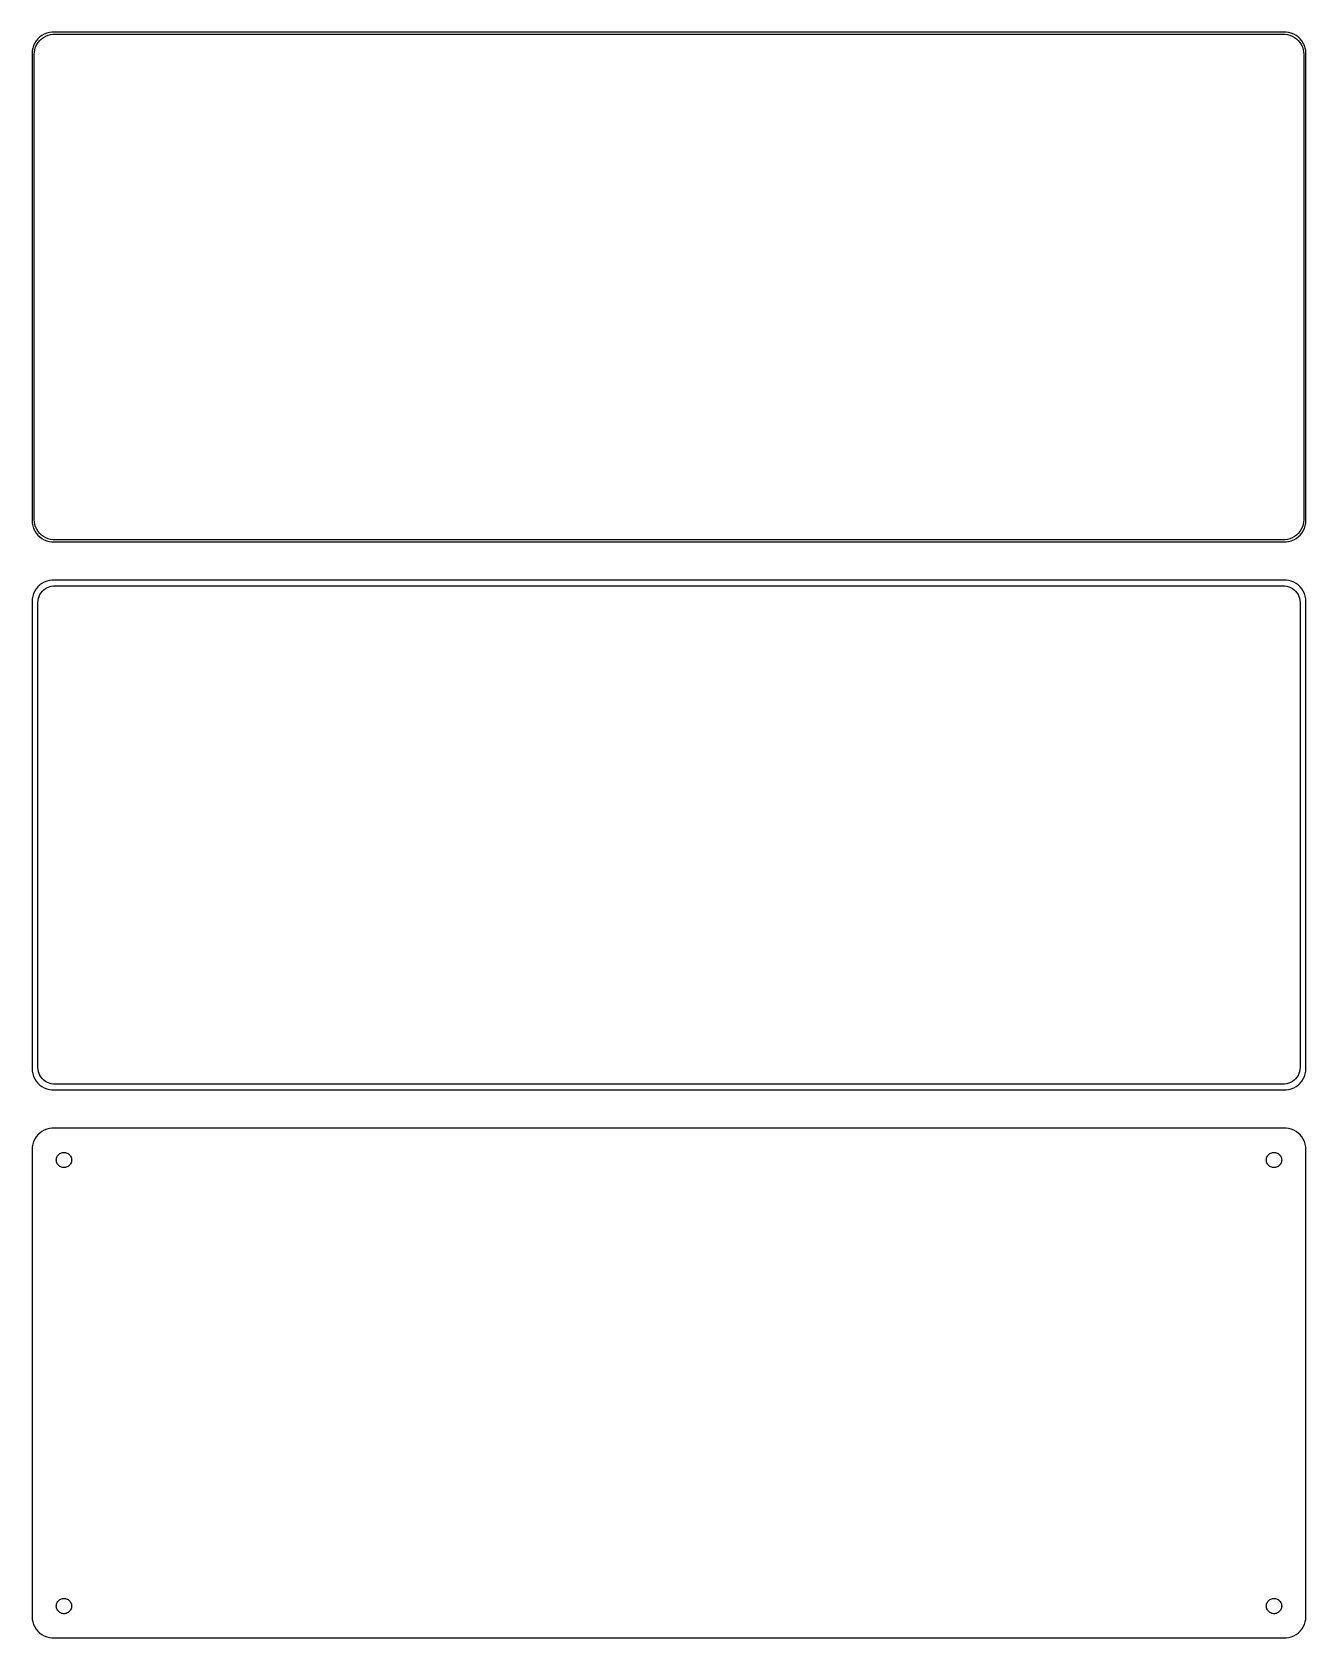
# Model space of a CAD drawing. Header units: metres. Extents: x -150 to 150, y 198 to 576.
import ezdxf

# ---------------------------------------------------------------- set-up
doc = ezdxf.new("R2010")
doc.units = ezdxf.units.M

msp = doc.modelspace()

# ---------------------------------------------------------------- linework, layer by layer
for p, q in [((-148.187, 574.853), (-148.645, 574.423)), ((-147.679, 575.222), (-148.187, 574.853)), ((-147.778, 574.41), (-147.295, 574.761)), ((-147.129, 575.524), (-147.679, 575.222)), ((-147.295, 574.761), (-146.772, 575.048)), ((-146.545, 575.755), (-147.129, 575.524)), ((-146.772, 575.048), (-146.218, 575.268)), ((-145.937, 575.911), (-146.545, 575.755)), ((-146.218, 575.268), (-145.64, 575.416)), ((-145.314, 575.99), (-145.937, 575.911)), ((-145.64, 575.416), (-145.048, 575.491)), ((145.314, 575.99), (-145.314, 575.99)), ((-145.048, 575.491), (145.048, 575.491)), ((145.048, 575.491), (145.64, 575.416)), ((145.937, 575.911), (145.314, 575.99)), ((145.64, 575.416), (146.218, 575.268)), ((146.545, 575.755), (145.937, 575.911)), ((146.218, 575.268), (146.772, 575.048)), ((147.129, 575.524), (146.545, 575.755)), ((146.772, 575.048), (147.295, 574.761)), ((147.679, 575.222), (147.129, 575.524)), ((147.295, 574.761), (147.778, 574.41)), ((148.187, 574.853), (147.679, 575.222)), ((148.645, 574.423), (148.187, 574.853)), ((-149.961, 571.627), (-150, 571)), ((-150, 571), (-150, 461)), ((-149.843, 572.243), (-149.961, 571.627)), ((-149.649, 572.841), (-149.843, 572.243)), ((-149.382, 573.409), (-149.649, 572.841)), ((-149.5, 570.75), (-149.463, 571.345)), ((-149.5, 461.25), (-149.5, 570.75)), ((-149.463, 571.345), (-149.351, 571.931)), ((-149.045, 573.939), (-149.382, 573.409)), ((-149.351, 571.931), (-149.166, 572.499)), ((-149.166, 572.499), (-148.912, 573.038)), ((-148.645, 574.423), (-149.045, 573.939)), ((-148.912, 573.038), (-148.593, 573.542)), ((-148.593, 573.542), (-148.213, 574.002)), ((-148.213, 574.002), (-147.778, 574.41)), ((147.778, 574.41), (148.213, 574.002)), ((148.213, 574.002), (148.593, 573.542)), ((148.593, 573.542), (148.912, 573.038)), ((149.045, 573.939), (148.645, 574.423)), ((148.912, 573.038), (149.166, 572.499)), ((149.382, 573.409), (149.045, 573.939)), ((149.166, 572.499), (149.351, 571.931)), ((149.351, 571.931), (149.463, 571.345)), ((149.649, 572.841), (149.382, 573.409)), ((149.463, 571.345), (149.5, 570.75)), ((149.5, 570.75), (149.5, 461.25)), ((149.843, 572.243), (149.649, 572.841)), ((149.961, 571.627), (149.843, 572.243)), ((150, 571), (149.961, 571.627)), ((150, 461), (150, 571)), ((-149.463, 460.655), (-149.5, 461.25)), ((149.5, 461.25), (149.463, 460.655)), ((-150, 461), (-149.961, 460.373)), ((-149.961, 460.373), (-149.843, 459.757)), ((-149.843, 459.757), (-149.649, 459.159)), ((-149.649, 459.159), (-149.382, 458.591)), ((-149.351, 460.069), (-149.463, 460.655)), ((-149.382, 458.591), (-149.045, 458.061)), ((-149.166, 459.501), (-149.351, 460.069)), ((-148.912, 458.962), (-149.166, 459.501)), ((-149.045, 458.061), (-148.645, 457.577)), ((-148.593, 458.458), (-148.912, 458.962)), ((-148.645, 457.577), (-148.187, 457.147)), ((-148.213, 457.998), (-148.593, 458.458)), ((-147.778, 457.59), (-148.213, 457.998)), ((-147.295, 457.239), (-147.778, 457.59)), ((147.778, 457.59), (147.295, 457.239)), ((148.213, 457.998), (147.778, 457.59)), ((148.187, 457.147), (148.645, 457.577)), ((148.593, 458.458), (148.213, 457.998)), ((148.912, 458.962), (148.593, 458.458)), ((148.645, 457.577), (149.045, 458.061)), ((149.166, 459.501), (148.912, 458.962)), ((149.045, 458.061), (149.382, 458.591)), ((149.351, 460.069), (149.166, 459.501)), ((149.463, 460.655), (149.351, 460.069)), ((149.382, 458.591), (149.649, 459.159)), ((149.649, 459.159), (149.843, 459.757)), ((149.843, 459.757), (149.961, 460.373)), ((149.961, 460.373), (150, 461)), ((-148.187, 457.147), (-147.679, 456.778)), ((-147.679, 456.778), (-147.129, 456.476)), ((-146.772, 456.952), (-147.295, 457.239)), ((-147.129, 456.476), (-146.545, 456.245)), ((-146.218, 456.732), (-146.772, 456.952)), ((-146.545, 456.245), (-145.937, 456.089)), ((-145.64, 456.584), (-146.218, 456.732)), ((-145.937, 456.089), (-145.314, 456.01)), ((-145.048, 456.509), (-145.64, 456.584)), ((-145.314, 456.01), (145.314, 456.01)), ((145.048, 456.509), (-145.048, 456.509)), ((145.64, 456.584), (145.048, 456.509)), ((145.314, 456.01), (145.937, 456.089)), ((146.218, 456.732), (145.64, 456.584)), ((145.937, 456.089), (146.545, 456.245)), ((146.772, 456.952), (146.218, 456.732)), ((146.545, 456.245), (147.129, 456.476)), ((147.295, 457.239), (146.772, 456.952)), ((147.129, 456.476), (147.679, 456.778)), ((147.679, 456.778), (148.187, 457.147)), ((-147.679, 446.222), (-148.187, 445.853)), ((-147.129, 446.524), (-147.679, 446.222)), ((-146.545, 446.755), (-147.129, 446.524)), ((-145.937, 446.911), (-146.545, 446.755)), ((-145.314, 446.99), (-145.937, 446.911)), ((145.314, 446.99), (-145.314, 446.99)), ((145.937, 446.911), (145.314, 446.99)), ((146.545, 446.755), (145.937, 446.911)), ((147.129, 446.524), (146.545, 446.755)), ((147.679, 446.222), (147.129, 446.524)), ((148.187, 445.853), (147.679, 446.222)), ((-149.961, 442.627), (-150, 442)), ((-149.843, 443.243), (-149.961, 442.627)), ((-149.649, 443.841), (-149.843, 443.243)), ((-149.382, 444.409), (-149.649, 443.841)), ((-149.045, 444.939), (-149.382, 444.409)), ((-148.645, 445.423), (-149.045, 444.939)), ((-148.187, 445.853), (-148.645, 445.423)), ((-148.589, 442.235), (-148.498, 442.712)), ((-148.498, 442.712), (-148.348, 443.174)), ((-148.348, 443.174), (-148.141, 443.614)), ((-148.141, 443.614), (-147.88, 444.024)), ((-147.88, 444.024), (-147.571, 444.399)), ((-147.571, 444.399), (-147.216, 444.731)), ((-147.216, 444.731), (-146.823, 445.017)), ((-146.823, 445.017), (-146.398, 445.251)), ((-146.398, 445.251), (-145.946, 445.43)), ((-145.946, 445.43), (-145.475, 445.551)), ((-145.475, 445.551), (-144.993, 445.612)), ((-144.993, 445.612), (144.993, 445.612)), ((144.993, 445.612), (145.475, 445.551)), ((145.475, 445.551), (145.946, 445.43)), ((145.946, 445.43), (146.398, 445.251)), ((146.398, 445.251), (146.823, 445.017)), ((146.823, 445.017), (147.216, 444.731)), ((147.216, 444.731), (147.571, 444.399)), ((147.571, 444.399), (147.88, 444.024)), ((147.88, 444.024), (148.141, 443.614)), ((148.141, 443.614), (148.348, 443.174)), ((148.645, 445.423), (148.187, 445.853)), ((148.348, 443.174), (148.498, 442.712)), ((148.498, 442.712), (148.589, 442.235)), ((149.045, 444.939), (148.645, 445.423)), ((149.382, 444.409), (149.045, 444.939)), ((149.649, 443.841), (149.382, 444.409)), ((149.843, 443.243), (149.649, 443.841)), ((149.961, 442.627), (149.843, 443.243)), ((150, 442), (149.961, 442.627)), ((-150, 442), (-150, 332)), ((-148.619, 441.75), (-148.589, 442.235)), ((-148.619, 332.25), (-148.619, 441.75)), ((148.589, 442.235), (148.619, 441.75)), ((148.619, 441.75), (148.619, 332.25)), ((150, 332), (150, 442)), ((-150, 332), (-149.961, 331.373)), ((-149.961, 331.373), (-149.843, 330.757)), ((-149.843, 330.757), (-149.649, 330.159)), ((-149.649, 330.159), (-149.382, 329.591)), ((-149.382, 329.591), (-149.045, 329.061)), ((-149.045, 329.061), (-148.645, 328.577)), ((-148.589, 331.765), (-148.619, 332.25)), ((-148.498, 331.288), (-148.589, 331.765)), ((-148.348, 330.826), (-148.498, 331.288)), ((-148.141, 330.386), (-148.348, 330.826)), ((-147.88, 329.976), (-148.141, 330.386)), ((-147.571, 329.601), (-147.88, 329.976)), ((-147.216, 329.269), (-147.571, 329.601)), ((-146.823, 328.983), (-147.216, 329.269)), ((-146.398, 328.749), (-146.823, 328.983)), ((146.823, 328.983), (146.398, 328.749)), ((147.216, 329.269), (146.823, 328.983)), ((147.571, 329.601), (147.216, 329.269)), ((147.88, 329.976), (147.571, 329.601)), ((148.141, 330.386), (147.88, 329.976)), ((148.348, 330.826), (148.141, 330.386)), ((148.498, 331.288), (148.348, 330.826)), ((148.589, 331.765), (148.498, 331.288)), ((148.619, 332.25), (148.589, 331.765)), ((148.645, 328.577), (149.045, 329.061)), ((149.045, 329.061), (149.382, 329.591)), ((149.382, 329.591), (149.649, 330.159)), ((149.649, 330.159), (149.843, 330.757)), ((149.843, 330.757), (149.961, 331.373)), ((149.961, 331.373), (150, 332)), ((-148.645, 328.577), (-148.187, 328.147)), ((-148.187, 328.147), (-147.679, 327.778)), ((-147.679, 327.778), (-147.129, 327.476)), ((-147.129, 327.476), (-146.545, 327.245)), ((-146.545, 327.245), (-145.937, 327.089)), ((-145.946, 328.57), (-146.398, 328.749)), ((-145.475, 328.449), (-145.946, 328.57)), ((-145.937, 327.089), (-145.314, 327.01)), ((-144.993, 328.388), (-145.475, 328.449)), ((-145.314, 327.01), (145.314, 327.01)), ((144.993, 328.388), (-144.993, 328.388)), ((145.475, 328.449), (144.993, 328.388)), ((145.314, 327.01), (145.937, 327.089)), ((145.946, 328.57), (145.475, 328.449)), ((145.937, 327.089), (146.545, 327.245)), ((146.398, 328.749), (145.946, 328.57)), ((146.545, 327.245), (147.129, 327.476)), ((147.129, 327.476), (147.679, 327.778)), ((147.679, 327.778), (148.187, 328.147)), ((148.187, 328.147), (148.645, 328.577)), ((-147.129, 317.524), (-147.679, 317.222)), ((-146.545, 317.755), (-147.129, 317.524)), ((-145.937, 317.911), (-146.545, 317.755)), ((-145.314, 317.99), (-145.937, 317.911)), ((145.314, 317.99), (-145.314, 317.99)), ((145.937, 317.911), (145.314, 317.99)), ((146.545, 317.755), (145.937, 317.911)), ((147.129, 317.524), (146.545, 317.755)), ((147.679, 317.222), (147.129, 317.524)), ((-149.843, 314.243), (-149.961, 313.627)), ((-149.649, 314.841), (-149.843, 314.243)), ((-149.382, 315.409), (-149.649, 314.841)), ((-149.045, 315.939), (-149.382, 315.409)), ((-148.645, 316.423), (-149.045, 315.939)), ((-148.187, 316.853), (-148.645, 316.423)), ((-147.679, 317.222), (-148.187, 316.853)), ((148.187, 316.853), (147.679, 317.222)), ((148.645, 316.423), (148.187, 316.853)), ((149.045, 315.939), (148.645, 316.423)), ((149.382, 315.409), (149.045, 315.939)), ((149.649, 314.841), (149.382, 315.409)), ((149.843, 314.243), (149.649, 314.841)), ((149.961, 313.627), (149.843, 314.243)), ((-149.961, 313.627), (-150, 313)), ((-150, 313), (-150, 203)), ((-144.3, 310.5), (-144.286, 310.726)), ((-144.286, 310.274), (-144.3, 310.5)), ((-144.286, 310.726), (-144.243, 310.948)), ((-144.243, 310.052), (-144.286, 310.274)), ((-144.243, 310.948), (-144.174, 311.163)), ((-144.174, 309.837), (-144.243, 310.052)), ((-144.174, 311.163), (-144.077, 311.367)), ((-144.077, 311.367), (-143.956, 311.558)), ((-143.956, 311.558), (-143.812, 311.732)), ((-143.812, 311.732), (-143.647, 311.887)), ((-143.647, 311.887), (-143.464, 312.02)), ((-143.464, 312.02), (-143.266, 312.129)), ((-143.266, 312.129), (-143.056, 312.212)), ((-143.056, 312.212), (-142.837, 312.268)), ((-142.837, 312.268), (-142.613, 312.296)), ((-142.613, 312.296), (-142.387, 312.296)), ((-142.387, 312.296), (-142.163, 312.268)), ((-142.163, 312.268), (-141.944, 312.212)), ((-141.944, 312.212), (-141.734, 312.129)), ((-141.734, 312.129), (-141.536, 312.02)), ((-141.536, 312.02), (-141.353, 311.887)), ((-141.353, 311.887), (-141.188, 311.732)), ((-141.188, 311.732), (-141.044, 311.558)), ((-141.044, 311.558), (-140.923, 311.367)), ((-140.923, 311.367), (-140.826, 311.163)), ((-140.826, 311.163), (-140.757, 310.948)), ((-140.757, 310.052), (-140.826, 309.837)), ((-140.757, 310.948), (-140.714, 310.726)), ((-140.714, 310.274), (-140.757, 310.052)), ((-140.714, 310.726), (-140.7, 310.5)), ((-140.7, 310.5), (-140.714, 310.274)), ((140.7, 310.5), (140.714, 310.726)), ((140.714, 310.274), (140.7, 310.5)), ((140.714, 310.726), (140.757, 310.948)), ((140.757, 310.052), (140.714, 310.274)), ((140.757, 310.948), (140.826, 311.163)), ((140.826, 309.837), (140.757, 310.052)), ((140.826, 311.163), (140.923, 311.367)), ((140.923, 311.367), (141.044, 311.558)), ((141.044, 311.558), (141.188, 311.732)), ((141.188, 311.732), (141.353, 311.887)), ((141.353, 311.887), (141.536, 312.02)), ((141.536, 312.02), (141.734, 312.129)), ((141.734, 312.129), (141.944, 312.212)), ((141.944, 312.212), (142.163, 312.268)), ((142.163, 312.268), (142.387, 312.296)), ((142.387, 312.296), (142.613, 312.296)), ((142.613, 312.296), (142.837, 312.268)), ((142.837, 312.268), (143.056, 312.212)), ((143.056, 312.212), (143.266, 312.129)), ((143.266, 312.129), (143.464, 312.02)), ((143.464, 312.02), (143.647, 311.887)), ((143.647, 311.887), (143.812, 311.732)), ((143.812, 311.732), (143.956, 311.558)), ((143.956, 311.558), (144.077, 311.367)), ((144.077, 311.367), (144.174, 311.163)), ((144.174, 311.163), (144.243, 310.948)), ((144.243, 310.052), (144.174, 309.837)), ((144.243, 310.948), (144.286, 310.726)), ((144.286, 310.274), (144.243, 310.052)), ((144.286, 310.726), (144.3, 310.5)), ((144.3, 310.5), (144.286, 310.274)), ((150, 313), (149.961, 313.627)), ((150, 203), (150, 313)), ((-144.077, 309.633), (-144.174, 309.837)), ((-143.956, 309.442), (-144.077, 309.633)), ((-143.812, 309.268), (-143.956, 309.442)), ((-143.647, 309.113), (-143.812, 309.268)), ((-143.464, 308.98), (-143.647, 309.113)), ((-143.266, 308.871), (-143.464, 308.98)), ((-143.056, 308.788), (-143.266, 308.871)), ((-142.837, 308.732), (-143.056, 308.788)), ((-142.613, 308.704), (-142.837, 308.732)), ((-142.387, 308.704), (-142.613, 308.704)), ((-142.163, 308.732), (-142.387, 308.704)), ((-141.944, 308.788), (-142.163, 308.732)), ((-141.734, 308.871), (-141.944, 308.788)), ((-141.536, 308.98), (-141.734, 308.871)), ((-141.353, 309.113), (-141.536, 308.98)), ((-141.188, 309.268), (-141.353, 309.113)), ((-141.044, 309.442), (-141.188, 309.268)), ((-140.923, 309.633), (-141.044, 309.442)), ((-140.826, 309.837), (-140.923, 309.633)), ((140.923, 309.633), (140.826, 309.837)), ((141.044, 309.442), (140.923, 309.633)), ((141.188, 309.268), (141.044, 309.442)), ((141.353, 309.113), (141.188, 309.268)), ((141.536, 308.98), (141.353, 309.113)), ((141.734, 308.871), (141.536, 308.98)), ((141.944, 308.788), (141.734, 308.871)), ((142.163, 308.732), (141.944, 308.788)), ((142.387, 308.704), (142.163, 308.732)), ((142.613, 308.704), (142.387, 308.704)), ((142.837, 308.732), (142.613, 308.704)), ((143.056, 308.788), (142.837, 308.732)), ((143.266, 308.871), (143.056, 308.788)), ((143.464, 308.98), (143.266, 308.871)), ((143.647, 309.113), (143.464, 308.98)), ((143.812, 309.268), (143.647, 309.113)), ((143.956, 309.442), (143.812, 309.268)), ((144.077, 309.633), (143.956, 309.442)), ((144.174, 309.837), (144.077, 309.633)), ((-144.3, 205.5), (-144.286, 205.726)), ((-144.286, 205.274), (-144.3, 205.5)), ((-144.286, 205.726), (-144.243, 205.948)), ((-144.243, 205.052), (-144.286, 205.274)), ((-144.243, 205.948), (-144.174, 206.163)), ((-144.174, 204.837), (-144.243, 205.052)), ((-144.174, 206.163), (-144.077, 206.367)), ((-144.077, 204.633), (-144.174, 204.837)), ((-144.077, 206.367), (-143.956, 206.558)), ((-143.956, 204.442), (-144.077, 204.633)), ((-143.956, 206.558), (-143.812, 206.732)), ((-143.812, 204.268), (-143.956, 204.442)), ((-143.812, 206.732), (-143.647, 206.887)), ((-143.647, 204.113), (-143.812, 204.268)), ((-143.647, 206.887), (-143.464, 207.02)), ((-143.464, 203.98), (-143.647, 204.113)), ((-143.464, 207.02), (-143.266, 207.129)), ((-143.266, 207.129), (-143.056, 207.212)), ((-143.056, 207.212), (-142.837, 207.268)), ((-142.837, 207.268), (-142.613, 207.296)), ((-142.613, 207.296), (-142.387, 207.296)), ((-142.387, 207.296), (-142.163, 207.268)), ((-142.163, 207.268), (-141.944, 207.212)), ((-141.944, 207.212), (-141.734, 207.129)), ((-141.734, 207.129), (-141.536, 207.02)), ((-141.536, 207.02), (-141.353, 206.887)), ((-141.353, 204.113), (-141.536, 203.98)), ((-141.353, 206.887), (-141.188, 206.732)), ((-141.188, 204.268), (-141.353, 204.113)), ((-141.188, 206.732), (-141.044, 206.558)), ((-141.044, 204.442), (-141.188, 204.268)), ((-141.044, 206.558), (-140.923, 206.367)), ((-140.923, 204.633), (-141.044, 204.442)), ((-140.923, 206.367), (-140.826, 206.163)), ((-140.826, 204.837), (-140.923, 204.633)), ((-140.826, 206.163), (-140.757, 205.948)), ((-140.757, 205.052), (-140.826, 204.837)), ((-140.757, 205.948), (-140.714, 205.726)), ((-140.714, 205.274), (-140.757, 205.052)), ((-140.714, 205.726), (-140.7, 205.5)), ((-140.7, 205.5), (-140.714, 205.274)), ((140.7, 205.5), (140.714, 205.726)), ((140.714, 205.274), (140.7, 205.5)), ((140.714, 205.726), (140.757, 205.948)), ((140.757, 205.052), (140.714, 205.274)), ((140.757, 205.948), (140.826, 206.163)), ((140.826, 204.837), (140.757, 205.052)), ((140.826, 206.163), (140.923, 206.367)), ((140.923, 204.633), (140.826, 204.837)), ((140.923, 206.367), (141.044, 206.558)), ((141.044, 204.442), (140.923, 204.633)), ((141.044, 206.558), (141.188, 206.732)), ((141.188, 204.268), (141.044, 204.442)), ((141.188, 206.732), (141.353, 206.887)), ((141.353, 204.113), (141.188, 204.268)), ((141.353, 206.887), (141.536, 207.02)), ((141.536, 203.98), (141.353, 204.113)), ((141.536, 207.02), (141.734, 207.129)), ((141.734, 207.129), (141.944, 207.212)), ((141.944, 207.212), (142.163, 207.268)), ((142.163, 207.268), (142.387, 207.296)), ((142.387, 207.296), (142.613, 207.296)), ((142.613, 207.296), (142.837, 207.268)), ((142.837, 207.268), (143.056, 207.212)), ((143.056, 207.212), (143.266, 207.129)), ((143.266, 207.129), (143.464, 207.02)), ((143.464, 207.02), (143.647, 206.887)), ((143.647, 204.113), (143.464, 203.98)), ((143.647, 206.887), (143.812, 206.732)), ((143.812, 204.268), (143.647, 204.113)), ((143.812, 206.732), (143.956, 206.558)), ((143.956, 204.442), (143.812, 204.268)), ((143.956, 206.558), (144.077, 206.367)), ((144.077, 204.633), (143.956, 204.442)), ((144.077, 206.367), (144.174, 206.163)), ((144.174, 204.837), (144.077, 204.633)), ((144.174, 206.163), (144.243, 205.948)), ((144.243, 205.052), (144.174, 204.837)), ((144.243, 205.948), (144.286, 205.726)), ((144.286, 205.274), (144.243, 205.052)), ((144.286, 205.726), (144.3, 205.5)), ((144.3, 205.5), (144.286, 205.274)), ((-150, 203), (-149.961, 202.373)), ((-149.961, 202.373), (-149.843, 201.757)), ((-149.843, 201.757), (-149.649, 201.159)), ((-149.649, 201.159), (-149.382, 200.591)), ((-149.382, 200.591), (-149.045, 200.061)), ((-143.266, 203.871), (-143.464, 203.98)), ((-143.056, 203.788), (-143.266, 203.871)), ((-142.837, 203.732), (-143.056, 203.788)), ((-142.613, 203.704), (-142.837, 203.732)), ((-142.387, 203.704), (-142.613, 203.704)), ((-142.163, 203.732), (-142.387, 203.704)), ((-141.944, 203.788), (-142.163, 203.732)), ((-141.734, 203.871), (-141.944, 203.788)), ((-141.536, 203.98), (-141.734, 203.871)), ((141.734, 203.871), (141.536, 203.98)), ((141.944, 203.788), (141.734, 203.871)), ((142.163, 203.732), (141.944, 203.788)), ((142.387, 203.704), (142.163, 203.732)), ((142.613, 203.704), (142.387, 203.704)), ((142.837, 203.732), (142.613, 203.704)), ((143.056, 203.788), (142.837, 203.732)), ((143.266, 203.871), (143.056, 203.788)), ((143.464, 203.98), (143.266, 203.871)), ((149.045, 200.061), (149.382, 200.591)), ((149.382, 200.591), (149.649, 201.159)), ((149.649, 201.159), (149.843, 201.757)), ((149.843, 201.757), (149.961, 202.373)), ((149.961, 202.373), (150, 203)), ((-149.045, 200.061), (-148.645, 199.577)), ((-148.645, 199.577), (-148.187, 199.147)), ((-148.187, 199.147), (-147.679, 198.778)), ((-147.679, 198.778), (-147.129, 198.476)), ((-147.129, 198.476), (-146.545, 198.245)), ((-146.545, 198.245), (-145.937, 198.089)), ((-145.937, 198.089), (-145.314, 198.01)), ((-145.314, 198.01), (145.314, 198.01)), ((145.314, 198.01), (145.937, 198.089)), ((145.937, 198.089), (146.545, 198.245)), ((146.545, 198.245), (147.129, 198.476)), ((147.129, 198.476), (147.679, 198.778)), ((147.679, 198.778), (148.187, 199.147)), ((148.187, 199.147), (148.645, 199.577)), ((148.645, 199.577), (149.045, 200.061))]:
    msp.add_line(p, q)

doc.saveas('drawing.dxf')
